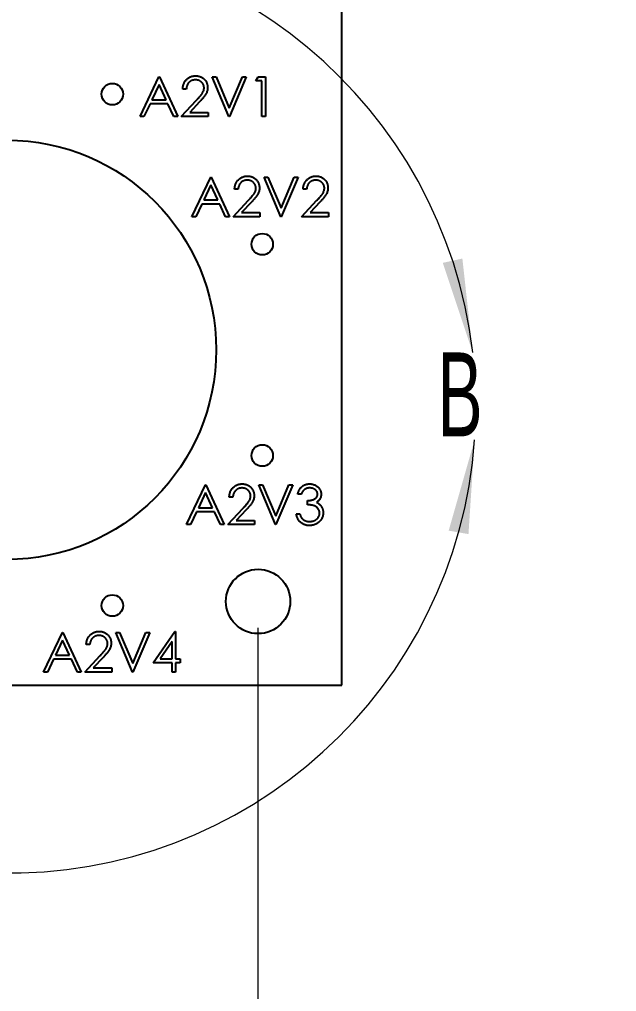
# Model space of a CAD drawing. Header units: millimetres. Extents: x 11 to 423, y -53 to 270.
# Drawn here: x 220.05 to 242.67, y 100.76 to 137.57 of the extents above; entities that cross this region are included whole.
import ezdxf

# ---------------------------------------------------------------- set-up
doc = ezdxf.new("R2010")
doc.units = ezdxf.units.MM
doc.styles.add('SLDTEXTSTYLE0', font='TXT', dxfattribs={"width": 0.605})
doc.dimstyles.new('SLDDIMSTYLE1', dxfattribs={"dimtxt": 3.175, "dimasz": 3.556, "dimexe": 0, "dimexo": 0.0625, "dimgap": 0.79375, "dimtad": 0, "dimtih": 1, "dimtoh": 1, "dimrnd": 1e-09, "dimzin": 12, "dimdsep": 46, "dimtxsty": 'SLDTEXTSTYLE0', "dimblk1": 'NONE', "dimblk2": 'NONE', "dimsah": 1, "dimcen": 0.09, "dimadec": 0, "dimazin": 3, "dimtfac": 1, "dimtofl": 0, "dimtmove": 0, "dimatfit": 3, "dimldrblk": 'NONE', "dimfxl": 1, "dimfrac": 2, "dimtolj": 1, "dimtzin": 12, "dimarcsym": 0})
doc.dimstyles.new('SLDDIMSTYLE2', dxfattribs={"dimtxt": 3.175, "dimasz": 3.556, "dimexe": 0, "dimexo": 0.0625, "dimgap": 0.79375, "dimtad": 0, "dimtih": 1, "dimtoh": 1, "dimrnd": 1e-09, "dimzin": 4, "dimdsep": 46, "dimtxsty": 'SLDTEXTSTYLE0', "dimblk1": 'NONE', "dimblk2": 'NONE', "dimsah": 1, "dimcen": 0.09, "dimadec": 0, "dimazin": 1, "dimtfac": 1, "dimtofl": 0, "dimtmove": 0, "dimatfit": 3, "dimldrblk": 'NONE', "dimfxl": 1, "dimfrac": 2, "dimtolj": 1, "dimtzin": 12, "dimarcsym": 0})

# ---------------------------------------------------------------- blocks, each defined once
blk = doc.blocks.new('_D_2')
at = {"color": 7, "linetype": 'Continuous', "lineweight": 18}
for p, q in [((219.57, 100.358), (219.57, 124.058)), ((225.923, 95.358), (219.57, 100.358)), ((225.923, 95.358), (225.923, 90.358)), ((225.928, 87.209), (225.928, 88.301)), ((225.928, 88.301), (230.8, 88.301)), ((230.8, 88.301), (230.8, 87.209)), ((225.928, 75.325), (225.928, 74.234)), ((230.8, 74.234), (230.8, 75.325)), ((225.928, 74.234), (230.8, 74.234))]:
    blk.add_line(p, q, dxfattribs=at)
at = {"color": 7, "linetype": 'Continuous', "lineweight": 18, "char_height": 3.175, "attachment_point": 1, "rotation": 90, "style": 'SLDTEXTSTYLE0'}
for s, insert in [('12.70mm', (221.107, 72.176)), ('.500in', (226.708, 75.325)), ('2X', (221.098, 65.628))]:
    blk.add_mtext(s, dxfattribs=dict(at, insert=insert))
blk = doc.blocks.new('_NONE')
blk = doc.blocks.new('_D_3')
at = {"color": 7, "linetype": 'Continuous', "lineweight": 18}
for p, q in [((229.095, 100.358), (229.095, 114.533)), ((237.723, 95.358), (229.095, 100.358)), ((237.723, 95.358), (237.723, 90.358)), ((237.728, 87.209), (237.728, 88.301)), ((237.728, 88.301), (242.601, 88.301)), ((242.601, 88.301), (242.601, 87.209)), ((237.728, 75.325), (237.728, 74.234)), ((242.601, 74.234), (242.601, 75.325)), ((237.728, 74.234), (242.601, 74.234))]:
    blk.add_line(p, q, dxfattribs=at)
at = {"color": 7, "linetype": 'Continuous', "lineweight": 18, "char_height": 3.175, "attachment_point": 1, "rotation": 90, "style": 'SLDTEXTSTYLE0'}
for s, insert in [('22.23mm', (232.907, 72.176)), ('.875in', (238.508, 75.325)), ('2X', (232.899, 65.628))]:
    blk.add_mtext(s, dxfattribs=dict(at, insert=insert))

msp = doc.modelspace()

# ---------------------------------------------------------------- linework, layer by layer
at = {"color": 7, "linetype": 'Continuous', "lineweight": 25}
for p, q in [((232.26976, 112.35769), (232.26976, 167.35769)), ((224.62387, 133.89431), (225.33541, 135.39431)), ((225.34352, 135.10194), (225.07189, 134.52893)), ((225.33541, 135.39431), (225.35464, 135.39431)), ((225.60795, 134.52893), (225.34352, 135.10194)), ((225.35464, 135.39431), (226.04695, 133.89431)), ((227.35464, 135.39431), (227.49887, 135.39431)), ((227.98926, 133.89431), (227.35464, 135.39431)), ((227.49887, 135.39431), (227.99887, 134.21222)), ((227.99887, 134.21222), (228.49887, 135.39431)), ((228.6431, 135.39431), (228.00849, 133.89431)), ((228.49887, 135.39431), (228.6431, 135.39431)), ((229.00849, 135.24046), (229.09653, 135.39431)), ((229.23926, 135.24046), (229.00849, 135.24046)), ((229.09653, 135.39431), (229.37387, 135.39431)), ((229.23926, 133.89431), (229.23926, 135.24046)), ((229.37387, 135.39431), (229.37387, 133.89431)), ((226.37387, 134.93277), (226.23926, 134.93277)), ((224.99887, 134.37508), (224.77081, 133.89431)), ((225.67886, 134.37508), (224.99887, 134.37508)), ((225.07189, 134.52893), (225.60795, 134.52893)), ((225.90061, 133.89431), (225.67886, 134.37508)), ((226.18156, 133.89431), (226.76329, 134.5151)), ((226.87808, 134.4487), (226.50278, 134.04816)), ((226.50278, 134.04816), (227.20079, 134.04816)), ((227.20079, 134.04816), (227.20079, 133.89431)), ((224.77081, 133.89431), (224.62387, 133.89431)), ((226.04695, 133.89431), (225.90061, 133.89431)), ((227.20079, 133.89431), (226.18156, 133.89431)), ((228.00849, 133.89431), (227.98926, 133.89431)), ((229.37387, 133.89431), (229.23926, 133.89431)), ((226.58693, 130.09811), (227.29847, 131.59811)), ((227.29847, 131.59811), (227.3177, 131.59811)), ((227.3177, 131.59811), (228.01001, 130.09811)), ((229.3177, 131.59811), (229.46193, 131.59811)), ((229.95231, 130.09811), (229.3177, 131.59811)), ((229.46193, 131.59811), (229.96193, 130.41602)), ((229.96193, 130.41602), (230.46193, 131.59811)), ((230.60616, 131.59811), (229.97155, 130.09811)), ((230.46193, 131.59811), (230.60616, 131.59811)), ((227.30658, 131.30574), (227.03495, 130.73272)), ((227.571, 130.73272), (227.30658, 131.30574)), ((228.33693, 131.13657), (228.20231, 131.13657)), ((230.93308, 131.13657), (230.79847, 131.13657)), ((227.03495, 130.73272), (227.571, 130.73272)), ((228.14462, 130.09811), (228.72635, 130.7189)), ((228.84114, 130.6525), (228.46584, 130.25196)), ((230.74078, 130.09811), (231.32251, 130.7189)), ((231.43729, 130.6525), (231.06199, 130.25196)), ((226.96193, 130.57888), (226.73387, 130.09811)), ((227.64192, 130.57888), (226.96193, 130.57888)), ((227.86367, 130.09811), (227.64192, 130.57888)), ((226.73387, 130.09811), (226.58693, 130.09811)), ((228.01001, 130.09811), (227.86367, 130.09811)), ((229.16385, 130.09811), (228.14462, 130.09811)), ((228.46584, 130.25196), (229.16385, 130.25196)), ((229.16385, 130.25196), (229.16385, 130.09811)), ((229.97155, 130.09811), (229.95231, 130.09811)), ((231.76001, 130.09811), (230.74078, 130.09811)), ((231.06199, 130.25196), (231.76001, 130.25196)), ((231.76001, 130.25196), (231.76001, 130.09811)), ((226.38651, 118.44467), (227.09805, 119.94467)), ((227.10616, 119.6523), (226.83452, 119.07929)), ((227.09805, 119.94467), (227.11728, 119.94467)), ((227.37058, 119.07929), (227.10616, 119.6523)), ((227.11728, 119.94467), (227.80958, 118.44467)), ((229.11728, 119.94467), (229.26151, 119.94467)), ((229.75189, 118.44467), (229.11728, 119.94467)), ((229.26151, 119.94467), (229.76151, 118.76258)), ((229.76151, 118.76258), (230.26151, 119.94467)), ((230.40574, 119.94467), (229.77112, 118.44467)), ((230.26151, 119.94467), (230.40574, 119.94467)), ((228.13651, 119.48313), (228.00189, 119.48313)), ((230.73266, 119.59852), (230.59805, 119.59852)), ((230.96343, 119.19467), (230.96343, 119.34852)), ((226.76151, 118.92544), (226.53344, 118.44467)), ((227.4415, 118.92544), (226.76151, 118.92544)), ((226.83452, 119.07929), (227.37058, 119.07929)), ((227.66325, 118.44467), (227.4415, 118.92544)), ((227.9442, 118.44467), (228.52593, 119.06546)), ((228.64071, 118.99906), (228.26541, 118.59852)), ((228.26541, 118.59852), (228.96343, 118.59852)), ((228.96343, 118.59852), (228.96343, 118.44467)), ((230.54035, 118.84852), (230.67497, 118.84852)), ((226.53344, 118.44467), (226.38651, 118.44467)), ((227.80958, 118.44467), (227.66325, 118.44467)), ((228.96343, 118.44467), (227.9442, 118.44467)), ((229.77112, 118.44467), (229.75189, 118.44467)), ((220.96932, 112.86181), (221.68086, 114.36181)), ((221.68086, 114.36181), (221.70009, 114.36181)), ((221.70009, 114.36181), (222.3924, 112.86181)), ((223.70009, 114.36181), (223.84432, 114.36181)), ((224.33471, 112.86181), (223.70009, 114.36181)), ((223.84432, 114.36181), (224.34432, 113.17972)), ((224.34432, 113.17972), (224.84432, 114.36181)), ((224.98855, 114.36181), (224.35394, 112.86181)), ((224.84432, 114.36181), (224.98855, 114.36181)), ((225.12317, 113.20797), (225.94198, 114.40028)), ((225.94198, 114.40028), (225.96932, 114.40028)), ((225.96932, 114.40028), (225.96932, 113.36181)), ((221.68897, 114.06945), (221.41734, 113.49643)), ((221.9534, 113.49643), (221.68897, 114.06945)), ((222.71932, 113.90028), (222.58471, 113.90028)), ((225.83471, 114.01326), (225.38759, 113.36181)), ((225.83471, 113.36181), (225.83471, 114.01326)), ((221.41734, 113.49643), (221.9534, 113.49643)), ((222.52701, 112.86181), (223.10875, 113.48261)), ((223.22353, 113.4162), (222.84823, 113.01566)), ((225.38759, 113.36181), (225.83471, 113.36181)), ((225.96932, 113.36181), (226.1424, 113.36181)), ((226.1424, 113.36181), (226.1424, 113.20797)), ((221.34432, 113.34258), (221.11626, 112.86181)), ((222.02431, 113.34258), (221.34432, 113.34258)), ((222.24607, 112.86181), (222.02431, 113.34258)), ((222.84823, 113.01566), (223.54625, 113.01566)), ((223.54625, 113.01566), (223.54625, 112.86181)), ((225.83471, 113.20797), (225.12317, 113.20797)), ((225.83471, 112.86181), (225.83471, 113.20797)), ((225.96932, 113.20797), (225.96932, 112.86181)), ((226.1424, 113.20797), (225.96932, 113.20797)), ((221.11626, 112.86181), (220.96932, 112.86181)), ((222.3924, 112.86181), (222.24607, 112.86181)), ((223.54625, 112.86181), (222.52701, 112.86181)), ((224.35394, 112.86181), (224.33471, 112.86181)), ((225.96932, 112.86181), (225.83471, 112.86181)), ((206.86976, 112.35769), (232.26976, 112.35769))]:
    msp.add_line(p, q, dxfattribs=at)
for centre, radius in [((223.56976, 134.73769), 0.4064), ((219.56976, 125.05769), 7.9375), ((229.24976, 129.05769), 0.4064), ((229.24976, 121.05769), 0.4064), ((229.09476, 115.53269), 1.2192), ((223.56976, 115.37769), 0.4064)]:
    msp.add_circle(centre, radius, dxfattribs=at)
at = {"color": 7, "linetype": 'Continuous', "lineweight": 18}
msp.add_arc((219.67535, 122.91723), 17.66718, 6.63761, 355.891821, dxfattribs=at)
at = {"color": 7, "linetype": 'Continuous', "lineweight": 25}
for points, knots in [([(226.23926, 134.93277), (226.24013, 134.95063), (226.24186, 134.98571), (226.24993, 135.03684), (226.26147, 135.08572), (226.2778, 135.13195), (226.29807, 135.17594), (226.32238, 135.21751), (226.35118, 135.25651), (226.38384, 135.29257), (226.41931, 135.32565), (226.45759, 135.35422), (226.49781, 135.37835), (226.53985, 135.39853), (226.58419, 135.41368), (226.63043, 135.42491), (226.67876, 135.43168), (226.71169, 135.4324), (226.72844, 135.43277)], [0, 0, 0, 0, 0.06879079, 0.13510329, 0.19897867, 0.2619043, 0.32349497, 0.38519538, 0.44696924, 0.50976478, 0.57225057, 0.63340518, 0.69325116, 0.75258316, 0.81257927, 0.87327508, 0.93554994, 1, 1, 1, 1]), ([(226.72844, 135.43277), (226.74489, 135.43239), (226.77721, 135.43163), (226.82438, 135.42513), (226.86928, 135.41496), (226.91183, 135.40068), (226.95169, 135.38148), (226.98916, 135.35843), (227.02468, 135.33176), (227.05665, 135.30037), (227.08601, 135.26685), (227.11134, 135.23107), (227.13304, 135.19412), (227.15112, 135.15571), (227.16443, 135.11547), (227.17453, 135.07401), (227.18024, 135.03089), (227.18112, 135.0017), (227.18156, 134.98686)], [0, 0, 0, 0, 0.06947546, 0.136516798, 0.200788824, 0.263829673, 0.325735023, 0.387290692, 0.449509219, 0.51296782, 0.576275215, 0.6375801, 0.697902606, 0.757172088, 0.816598528, 0.876653171, 0.937289642, 1, 1, 1, 1]), ([(226.72153, 135.27893), (226.7098, 135.27862), (226.68676, 135.27802), (226.65294, 135.27381), (226.62067, 135.26655), (226.58988, 135.25661), (226.56052, 135.24399), (226.53272, 135.22826), (226.50655, 135.2095), (226.48196, 135.18822), (226.4593, 135.16454), (226.4394, 135.13813), (226.42201, 135.10949), (226.40683, 135.07869), (226.39451, 135.04546), (226.38509, 135.0099), (226.37764, 134.97218), (226.37515, 134.94612), (226.37387, 134.93277)], [0, 0, 0, 0, 0.06443867, 0.12654691, 0.18688715, 0.24587754, 0.30404088, 0.36219122, 0.42097593, 0.48066028, 0.54060027, 0.6006891, 0.66193579, 0.72444251, 0.78903839, 0.85631376, 0.92635203, 1, 1, 1, 1]), ([(227.04695, 134.97484), (227.04668, 134.98507), (227.04614, 135.00525), (227.0414, 135.03482), (227.03424, 135.06335), (227.02398, 135.09092), (227.01043, 135.11725), (226.99394, 135.14238), (226.97492, 135.16668), (226.95291, 135.18946), (226.92873, 135.21032), (226.90319, 135.2288), (226.87617, 135.24425), (226.84778, 135.25691), (226.81811, 135.26684), (226.78709, 135.27372), (226.7548, 135.27804), (226.73276, 135.27863), (226.72153, 135.27893)], [0, 0, 0, 0, 0.0619654, 0.12212191, 0.1809885, 0.23993322, 0.29990583, 0.35998885, 0.42177574, 0.48657583, 0.5515348, 0.61501754, 0.67725862, 0.73972996, 0.8030501, 0.86649513, 0.93197347, 1, 1, 1, 1]), ([(226.7633, 134.5151), (226.77746, 134.52989), (226.80466, 134.55829), (226.84314, 134.59975), (226.8777, 134.63821), (226.90857, 134.67361), (226.93507, 134.70645), (226.95858, 134.73568), (226.97743, 134.76257), (226.99787, 134.79374), (227.01768, 134.83181), (227.0347, 134.87832), (227.04508, 134.9262), (227.04632, 134.95856), (227.04695, 134.97484)], [0, 0, 0, 0, 0.11080264, 0.2128292, 0.30610131, 0.39064732, 0.46692447, 0.53448104, 0.59358694, 0.644557, 0.73620045, 0.82502403, 0.91198558, 1, 1, 1, 1]), ([(227.18156, 134.98686), (227.18084, 134.96597), (227.1794, 134.92455), (227.16709, 134.86369), (227.14787, 134.80472), (227.12473, 134.75726), (227.10139, 134.71902), (227.08035, 134.68753), (227.05572, 134.65363), (227.02715, 134.61742), (226.99521, 134.57863), (226.95963, 134.53728), (226.92015, 134.49379), (226.89244, 134.46409), (226.87808, 134.4487)], [0, 0, 0, 0, 0.0987022, 0.19567231, 0.29242243, 0.39134254, 0.44446244, 0.50422878, 0.57035234, 0.64254575, 0.72228751, 0.80792112, 0.90046954, 1, 1, 1, 1]), ([(228.20232, 131.13657), (228.20319, 131.15443), (228.20492, 131.1895), (228.21299, 131.24064), (228.22453, 131.28952), (228.24086, 131.33575), (228.26113, 131.37974), (228.28544, 131.42131), (228.31424, 131.46031), (228.3469, 131.49637), (228.38237, 131.52945), (228.42065, 131.55802), (228.46087, 131.58215), (228.50291, 131.60233), (228.54725, 131.61748), (228.59348, 131.62871), (228.64182, 131.63547), (228.67475, 131.6362), (228.6915, 131.63657)], [0, 0, 0, 0, 0.06879079, 0.13510329, 0.19897867, 0.2619043, 0.32349497, 0.38519538, 0.44696924, 0.50976478, 0.57225057, 0.63340518, 0.69325116, 0.75258316, 0.81257927, 0.87327508, 0.93554994, 1, 1, 1, 1]), ([(228.68459, 131.48272), (228.67286, 131.48242), (228.64982, 131.48182), (228.616, 131.47761), (228.58373, 131.47034), (228.55294, 131.46041), (228.52358, 131.44779), (228.49578, 131.43206), (228.46961, 131.4133), (228.44502, 131.39202), (228.42236, 131.36834), (228.40246, 131.34193), (228.38506, 131.31329), (228.36989, 131.28249), (228.35756, 131.24926), (228.34815, 131.2137), (228.3407, 131.17597), (228.33821, 131.14992), (228.33693, 131.13657)], [0, 0, 0, 0, 0.06443867, 0.12654691, 0.18688715, 0.24587754, 0.30404088, 0.36219122, 0.42097593, 0.48066028, 0.54060027, 0.6006891, 0.66193579, 0.72444251, 0.78903839, 0.85631376, 0.92635203, 1, 1, 1, 1]), ([(229.01001, 131.17864), (229.00974, 131.18887), (229.0092, 131.20904), (229.00446, 131.23862), (228.9973, 131.26715), (228.98704, 131.29472), (228.97349, 131.32105), (228.957, 131.34618), (228.93798, 131.37047), (228.91597, 131.39325), (228.89179, 131.41412), (228.86625, 131.4326), (228.83923, 131.44805), (228.81084, 131.46071), (228.78117, 131.47064), (228.75014, 131.47752), (228.71786, 131.48184), (228.69582, 131.48243), (228.68459, 131.48272)], [0, 0, 0, 0, 0.0619654, 0.12212191, 0.1809885, 0.23993322, 0.29990583, 0.35998885, 0.42177574, 0.48657583, 0.5515348, 0.61501754, 0.67725862, 0.73972996, 0.8030501, 0.86649513, 0.93197347, 1, 1, 1, 1]), ([(228.6915, 131.63657), (228.70795, 131.63619), (228.74027, 131.63543), (228.78743, 131.62893), (228.83234, 131.61876), (228.87489, 131.60448), (228.91475, 131.58528), (228.95222, 131.56223), (228.98774, 131.53556), (229.01971, 131.50417), (229.04907, 131.47065), (229.0744, 131.43487), (229.09609, 131.39792), (229.11417, 131.3595), (229.12748, 131.31927), (229.13759, 131.27781), (229.1433, 131.23469), (229.14418, 131.2055), (229.14462, 131.19066)], [0, 0, 0, 0, 0.06947546, 0.1365168, 0.20078882, 0.26382967, 0.32573502, 0.38729069, 0.44950922, 0.51296782, 0.57627522, 0.6375801, 0.69790261, 0.75717209, 0.81659853, 0.87665317, 0.93728964, 1, 1, 1, 1]), ([(230.79847, 131.13657), (230.79935, 131.15443), (230.80107, 131.1895), (230.80914, 131.24064), (230.82069, 131.28952), (230.83701, 131.33575), (230.85728, 131.37974), (230.8816, 131.42131), (230.91039, 131.46031), (230.94305, 131.49637), (230.97853, 131.52945), (231.0168, 131.55802), (231.05702, 131.58215), (231.09906, 131.60233), (231.1434, 131.61748), (231.18964, 131.62871), (231.23797, 131.63547), (231.2709, 131.6362), (231.28765, 131.63657)], [0, 0, 0, 0, 0.06879079, 0.13510329, 0.19897867, 0.2619043, 0.32349497, 0.38519538, 0.44696924, 0.50976478, 0.57225057, 0.63340518, 0.69325116, 0.75258316, 0.81257927, 0.87327508, 0.93554994, 1, 1, 1, 1]), ([(231.28074, 131.48272), (231.26901, 131.48242), (231.24597, 131.48182), (231.21215, 131.47761), (231.17989, 131.47034), (231.1491, 131.46041), (231.11973, 131.44779), (231.09193, 131.43206), (231.06576, 131.4133), (231.04117, 131.39202), (231.01852, 131.36834), (230.99861, 131.34193), (230.98122, 131.31329), (230.96604, 131.28249), (230.95372, 131.24926), (230.9443, 131.2137), (230.93685, 131.17597), (230.93436, 131.14992), (230.93308, 131.13657)], [0, 0, 0, 0, 0.06443867, 0.12654691, 0.18688715, 0.24587754, 0.30404088, 0.36219122, 0.42097593, 0.48066028, 0.54060027, 0.6006891, 0.66193579, 0.72444251, 0.78903839, 0.85631376, 0.92635203, 1, 1, 1, 1]), ([(231.60616, 131.17864), (231.60589, 131.18887), (231.60535, 131.20904), (231.60061, 131.23862), (231.59345, 131.26715), (231.58319, 131.29472), (231.56964, 131.32105), (231.55315, 131.34618), (231.53413, 131.37047), (231.51212, 131.39325), (231.48795, 131.41412), (231.46241, 131.4326), (231.43538, 131.44805), (231.407, 131.46071), (231.37732, 131.47064), (231.3463, 131.47752), (231.31402, 131.48184), (231.29197, 131.48243), (231.28074, 131.48272)], [0, 0, 0, 0, 0.0619654, 0.12212191, 0.1809885, 0.23993322, 0.29990583, 0.35998885, 0.42177574, 0.48657583, 0.5515348, 0.61501754, 0.67725862, 0.73972996, 0.8030501, 0.86649513, 0.93197347, 1, 1, 1, 1]), ([(231.28765, 131.63657), (231.3041, 131.63619), (231.33642, 131.63543), (231.38359, 131.62893), (231.42849, 131.61876), (231.47104, 131.60448), (231.5109, 131.58528), (231.54837, 131.56223), (231.58389, 131.53556), (231.61587, 131.50417), (231.64523, 131.47065), (231.67056, 131.43487), (231.69225, 131.39792), (231.71033, 131.3595), (231.72364, 131.31927), (231.73374, 131.27781), (231.73945, 131.23469), (231.74033, 131.2055), (231.74078, 131.19066)], [0, 0, 0, 0, 0.06947546, 0.1365168, 0.20078882, 0.26382967, 0.32573502, 0.38729069, 0.44950922, 0.51296782, 0.57627522, 0.6375801, 0.69790261, 0.75717209, 0.81659853, 0.87665317, 0.93728964, 1, 1, 1, 1]), ([(228.72635, 130.7189), (228.74052, 130.73369), (228.76772, 130.76209), (228.8062, 130.80355), (228.84076, 130.84201), (228.87162, 130.87741), (228.89812, 130.91025), (228.92164, 130.93947), (228.94048, 130.96637), (228.96093, 130.99754), (228.98074, 131.03561), (228.99776, 131.08212), (229.00814, 131.13), (229.00938, 131.16236), (229.01001, 131.17864)], [0, 0, 0, 0, 0.11080264, 0.2128292, 0.30610131, 0.39064732, 0.46692447, 0.53448104, 0.59358694, 0.644557, 0.73620045, 0.82502403, 0.91198558, 1, 1, 1, 1]), ([(229.14462, 131.19066), (229.1439, 131.16977), (229.14246, 131.12835), (229.13015, 131.06748), (229.11093, 131.00852), (229.08779, 130.96106), (229.06445, 130.92281), (229.04341, 130.89133), (229.01878, 130.85743), (228.9902, 130.82122), (228.95827, 130.78243), (228.92269, 130.74108), (228.88321, 130.69759), (228.8555, 130.66789), (228.84114, 130.6525)], [0, 0, 0, 0, 0.0987022, 0.19567231, 0.29242243, 0.39134254, 0.44446244, 0.50422878, 0.57035234, 0.64254575, 0.72228751, 0.80792112, 0.90046954, 1, 1, 1, 1]), ([(231.32251, 130.7189), (231.33667, 130.73369), (231.36388, 130.76209), (231.40235, 130.80355), (231.43691, 130.84201), (231.46778, 130.87741), (231.49428, 130.91025), (231.5178, 130.93947), (231.53664, 130.96637), (231.55709, 130.99754), (231.57689, 131.03561), (231.59391, 131.08212), (231.60429, 131.13), (231.60554, 131.16236), (231.60616, 131.17864)], [0, 0, 0, 0, 0.11080264, 0.2128292, 0.30610131, 0.39064732, 0.46692447, 0.53448104, 0.59358694, 0.644557, 0.73620045, 0.82502403, 0.91198558, 1, 1, 1, 1]), ([(231.74078, 131.19066), (231.74005, 131.16977), (231.73861, 131.12835), (231.72631, 131.06748), (231.70709, 131.00852), (231.68394, 130.96106), (231.6606, 130.92281), (231.63956, 130.89133), (231.61493, 130.85743), (231.58636, 130.82122), (231.55442, 130.78243), (231.51884, 130.74108), (231.47936, 130.69759), (231.45165, 130.66789), (231.43729, 130.6525)], [0, 0, 0, 0, 0.0987022, 0.19567231, 0.29242243, 0.39134254, 0.44446244, 0.50422878, 0.57035234, 0.64254575, 0.72228751, 0.80792112, 0.90046954, 1, 1, 1, 1]), ([(228.00189, 119.48313), (228.00277, 119.50099), (228.00449, 119.53607), (228.01256, 119.58721), (228.02411, 119.63609), (228.04043, 119.68232), (228.06071, 119.7263), (228.08502, 119.76788), (228.11382, 119.80687), (228.14648, 119.84293), (228.18195, 119.87601), (228.22022, 119.90458), (228.26044, 119.92871), (228.30249, 119.94889), (228.34683, 119.96404), (228.39306, 119.97528), (228.44139, 119.98204), (228.47433, 119.98276), (228.49107, 119.98313)], [0, 0, 0, 0, 0.06879079, 0.13510329, 0.19897867, 0.2619043, 0.32349497, 0.38519538, 0.44696924, 0.50976478, 0.57225057, 0.63340518, 0.69325116, 0.75258316, 0.81257927, 0.87327508, 0.93554994, 1, 1, 1, 1]), ([(228.49107, 119.98313), (228.50752, 119.98275), (228.53984, 119.98199), (228.58701, 119.97549), (228.63192, 119.96532), (228.67447, 119.95104), (228.71433, 119.93185), (228.75179, 119.90879), (228.78731, 119.88212), (228.81929, 119.85073), (228.84865, 119.81721), (228.87398, 119.78143), (228.89567, 119.74448), (228.91375, 119.70607), (228.92706, 119.66584), (228.93717, 119.62437), (228.94288, 119.58125), (228.94375, 119.55206), (228.9442, 119.53722)], [0, 0, 0, 0, 0.06947546, 0.136516798, 0.200788824, 0.263829673, 0.325735023, 0.387290692, 0.449509219, 0.51296782, 0.576275215, 0.6375801, 0.697902606, 0.757172088, 0.816598528, 0.876653171, 0.937289642, 1, 1, 1, 1]), ([(230.59805, 119.59852), (230.60169, 119.61362), (230.60882, 119.64314), (230.62369, 119.68531), (230.63989, 119.72522), (230.65934, 119.76212), (230.68056, 119.79675), (230.70487, 119.82832), (230.73115, 119.85764), (230.76022, 119.88366), (230.7907, 119.90722), (230.82303, 119.92731), (230.85656, 119.94459), (230.89151, 119.95883), (230.92799, 119.96955), (230.96568, 119.97734), (231.00466, 119.98239), (231.03112, 119.98288), (231.04456, 119.98313)], [0, 0, 0, 0, 0.07262535, 0.14197661, 0.20898493, 0.27395687, 0.33688935, 0.39874495, 0.46011589, 0.52082492, 0.58099446, 0.64015193, 0.69862245, 0.75727108, 0.81642669, 0.87625405, 0.93716529, 1, 1, 1, 1]), ([(231.04456, 119.98313), (231.06414, 119.98254), (231.10287, 119.98137), (231.15977, 119.9707), (231.21464, 119.9538), (231.26687, 119.93045), (231.3154, 119.90166), (231.35857, 119.86739), (231.39581, 119.8283), (231.42705, 119.78513), (231.45151, 119.73899), (231.46954, 119.69151), (231.48053, 119.64279), (231.48195, 119.60989), (231.48266, 119.59341)], [0, 0, 0, 0, 0.09025425, 0.17853979, 0.26609303, 0.35463098, 0.44188615, 0.52574692, 0.60811363, 0.69019727, 0.77082148, 0.84832618, 0.92401174, 1, 1, 1, 1]), ([(228.48416, 119.82929), (228.47243, 119.82898), (228.4494, 119.82838), (228.41557, 119.82417), (228.38331, 119.81691), (228.35252, 119.80697), (228.32315, 119.79435), (228.29536, 119.77862), (228.26919, 119.75986), (228.2446, 119.73858), (228.22194, 119.7149), (228.20203, 119.68849), (228.18464, 119.65985), (228.16947, 119.62905), (228.15714, 119.59582), (228.14772, 119.56026), (228.14027, 119.52254), (228.13778, 119.49649), (228.13651, 119.48313)], [0, 0, 0, 0, 0.06443867, 0.12654691, 0.18688715, 0.24587754, 0.30404088, 0.36219122, 0.42097593, 0.48066028, 0.54060027, 0.6006891, 0.66193579, 0.72444251, 0.78903839, 0.85631376, 0.92635203, 1, 1, 1, 1]), ([(228.80958, 119.5252), (228.80931, 119.53544), (228.80877, 119.55561), (228.80404, 119.58518), (228.79687, 119.61371), (228.78661, 119.64128), (228.77307, 119.66761), (228.75658, 119.69274), (228.73755, 119.71704), (228.71555, 119.73982), (228.69137, 119.76068), (228.66583, 119.77916), (228.63881, 119.79461), (228.61042, 119.80727), (228.58074, 119.8172), (228.54972, 119.82408), (228.51744, 119.8284), (228.4954, 119.82899), (228.48416, 119.82929)], [0, 0, 0, 0, 0.0619654, 0.12212191, 0.1809885, 0.23993322, 0.29990583, 0.35998885, 0.42177574, 0.48657583, 0.5515348, 0.61501754, 0.67725862, 0.73972996, 0.8030501, 0.86649513, 0.93197347, 1, 1, 1, 1]), ([(231.04636, 119.82929), (231.02928, 119.82869), (230.99592, 119.82753), (230.94783, 119.81732), (230.90312, 119.80105), (230.86895, 119.78162), (230.84371, 119.76244), (230.82568, 119.74569), (230.80797, 119.72708), (230.79175, 119.70545), (230.77535, 119.68228), (230.76042, 119.65639), (230.74591, 119.62844), (230.73716, 119.60869), (230.73266, 119.59852)], [0, 0, 0, 0, 0.12271194, 0.23968496, 0.35181586, 0.46376613, 0.52081779, 0.57944829, 0.64060415, 0.70529751, 0.77363388, 0.84466938, 0.92005651, 1, 1, 1, 1]), ([(231.34805, 119.59401), (231.34787, 119.60184), (231.34751, 119.61743), (231.34306, 119.6402), (231.33636, 119.66227), (231.32716, 119.68355), (231.31484, 119.70389), (231.30009, 119.72347), (231.28253, 119.74218), (231.26241, 119.75961), (231.24081, 119.77623), (231.21713, 119.79033), (231.19209, 119.8024), (231.16567, 119.81234), (231.13777, 119.81983), (231.10853, 119.8252), (231.07789, 119.82856), (231.05699, 119.82904), (231.04636, 119.82929)], [0, 0, 0, 0, 0.05527455, 0.10996609, 0.16324744, 0.21807619, 0.27330087, 0.3309093, 0.39099452, 0.45417595, 0.51886154, 0.58331053, 0.64851668, 0.71503089, 0.78250207, 0.85232269, 0.92492849, 1, 1, 1, 1]), ([(228.52593, 119.06546), (228.54009, 119.08025), (228.5673, 119.10865), (228.60578, 119.15011), (228.64034, 119.18857), (228.6712, 119.22397), (228.6977, 119.25681), (228.72122, 119.28604), (228.74006, 119.31293), (228.76051, 119.34411), (228.78032, 119.38217), (228.79734, 119.42868), (228.80771, 119.47657), (228.80896, 119.50892), (228.80958, 119.5252)], [0, 0, 0, 0, 0.110802644, 0.212829202, 0.30610131, 0.390647321, 0.466924469, 0.534481039, 0.593586941, 0.644557005, 0.736200453, 0.825024026, 0.911985585, 1, 1, 1, 1]), ([(228.9442, 119.53722), (228.94347, 119.51633), (228.94204, 119.47491), (228.92973, 119.41405), (228.91051, 119.35508), (228.88737, 119.30762), (228.86402, 119.26938), (228.84298, 119.23789), (228.81836, 119.20399), (228.78978, 119.16778), (228.75785, 119.12899), (228.72227, 119.08764), (228.68278, 119.04415), (228.65507, 119.01445), (228.64071, 118.99906)], [0, 0, 0, 0, 0.0987022, 0.19567231, 0.29242243, 0.39134254, 0.44446244, 0.50422878, 0.57035234, 0.64254575, 0.72228751, 0.80792112, 0.90046954, 1, 1, 1, 1]), ([(230.96343, 119.34852), (230.98199, 119.34883), (231.01834, 119.34945), (231.07144, 119.35691), (231.12221, 119.36723), (231.16954, 119.38304), (231.21267, 119.4014), (231.25009, 119.42276), (231.28128, 119.44651), (231.30608, 119.47301), (231.32473, 119.50143), (231.33837, 119.53105), (231.34643, 119.56214), (231.34751, 119.58335), (231.34805, 119.59401)], [0, 0, 0, 0, 0.11016555, 0.21578726, 0.31802743, 0.41757395, 0.51165049, 0.5961621, 0.67293453, 0.74366956, 0.810677, 0.87405896, 0.9366963, 1, 1, 1, 1]), ([(231.48266, 119.59341), (231.48216, 119.57755), (231.48119, 119.54651), (231.4729, 119.5012), (231.45896, 119.4585), (231.43964, 119.41822), (231.41464, 119.38063), (231.38435, 119.34563), (231.34856, 119.31307), (231.32144, 119.29442), (231.30748, 119.28482)], [0, 0, 0, 0, 0.12806755, 0.25060832, 0.37063017, 0.49007225, 0.61037476, 0.73431307, 0.8632165, 1, 1, 1, 1]), ([(231.30748, 119.28482), (231.32344, 119.27711), (231.35505, 119.26185), (231.39814, 119.23191), (231.43726, 119.19734), (231.45908, 119.17036), (231.47004, 119.15681)], [0, 0, 0, 0, 0.2538796, 0.50300892, 0.75029108, 1, 1, 1, 1]), ([(231.42497, 118.87736), (231.42431, 118.89134), (231.423, 118.91922), (231.41302, 118.96025), (231.39658, 118.99977), (231.37358, 119.03712), (231.34558, 119.07174), (231.31285, 119.10263), (231.27513, 119.12812), (231.2404, 119.14572), (231.20965, 119.15774), (231.18333, 119.16574), (231.15386, 119.17252), (231.1216, 119.17883), (231.08631, 119.18419), (231.04803, 119.18867), (231.00674, 119.19225), (230.97816, 119.19385), (230.96343, 119.19467)], [0, 0, 0, 0, 0.06690919, 0.13348544, 0.20103512, 0.27123434, 0.34287998, 0.41383613, 0.48597662, 0.56022956, 0.59988418, 0.64405484, 0.69189193, 0.74468752, 0.80149178, 0.8628577, 0.92932838, 1, 1, 1, 1]), ([(231.55958, 118.89028), (231.55882, 118.86928), (231.55728, 118.82737), (231.54356, 118.76545), (231.5223, 118.70493), (231.49211, 118.64704), (231.45531, 118.59288), (231.41152, 118.54441), (231.36126, 118.50276), (231.3052, 118.46795), (231.24446, 118.44013), (231.1795, 118.42082), (231.11125, 118.40824), (231.06445, 118.4069), (231.04065, 118.40621)], [0, 0, 0, 0, 0.07964825, 0.15892168, 0.23961949, 0.32260943, 0.40603464, 0.4876021, 0.56968463, 0.65303615, 0.73743572, 0.82247782, 0.90974766, 1, 1, 1, 1]), ([(231.04306, 118.56006), (231.0571, 118.56032), (231.08454, 118.56084), (231.1246, 118.56558), (231.1627, 118.5725), (231.19843, 118.58317), (231.23226, 118.59636), (231.26371, 118.61293), (231.29319, 118.63236), (231.32033, 118.65445), (231.34474, 118.67863), (231.36623, 118.70392), (231.38449, 118.73022), (231.39923, 118.75766), (231.41087, 118.78614), (231.41879, 118.81574), (231.42429, 118.84621), (231.42474, 118.86692), (231.42497, 118.87736)], [0, 0, 0, 0, 0.07607174, 0.14875171, 0.21840279, 0.28575958, 0.35059802, 0.41496404, 0.47806934, 0.54176068, 0.60434986, 0.66407502, 0.72146362, 0.77758713, 0.83264445, 0.88784351, 0.94346034, 1, 1, 1, 1]), ([(231.47004, 119.15681), (231.47726, 119.14693), (231.49158, 119.12733), (231.50925, 119.09581), (231.52528, 119.06395), (231.53777, 119.03088), (231.54745, 118.99699), (231.55436, 118.96222), (231.55866, 118.92655), (231.55928, 118.90242), (231.55958, 118.89028)], [0, 0, 0, 0, 0.12813551, 0.25417271, 0.37811165, 0.50171226, 0.62398631, 0.74709561, 0.87287464, 1, 1, 1, 1]), ([(231.04065, 118.40621), (231.02462, 118.40658), (230.99306, 118.40731), (230.94667, 118.41232), (230.90239, 118.42146), (230.86016, 118.43376), (230.81994, 118.44936), (230.78186, 118.46878), (230.74567, 118.49163), (230.71173, 118.51817), (230.68003, 118.54786), (230.65142, 118.58123), (230.62543, 118.61766), (230.60274, 118.65757), (230.58232, 118.70045), (230.56553, 118.74684), (230.55075, 118.79633), (230.54388, 118.83082), (230.54035, 118.84852)], [0, 0, 0, 0, 0.06554117, 0.12896317, 0.19037714, 0.25009236, 0.30854843, 0.36639796, 0.42454219, 0.48317, 0.5422434, 0.60173935, 0.662506, 0.72485551, 0.78912783, 0.8563464, 0.92629523, 1, 1, 1, 1]), ([(230.67497, 118.84852), (230.67848, 118.83697), (230.6853, 118.8145), (230.69691, 118.78217), (230.71014, 118.75253), (230.72433, 118.72537), (230.73924, 118.70041), (230.75591, 118.67832), (230.77313, 118.65813), (230.78611, 118.64675), (230.79246, 118.64119)], [0, 0, 0, 0, 0.14977039, 0.29131641, 0.42596637, 0.55215957, 0.67152741, 0.78612163, 0.89532507, 1, 1, 1, 1]), ([(230.79246, 118.64119), (230.80086, 118.63471), (230.81763, 118.62178), (230.84496, 118.60528), (230.8737, 118.59098), (230.90448, 118.58006), (230.93662, 118.57081), (230.97067, 118.56476), (231.0063, 118.56061), (231.03063, 118.56024), (231.04306, 118.56006)], [0, 0, 0, 0, 0.1182713, 0.23617753, 0.35566293, 0.47590416, 0.60012734, 0.72860812, 0.86131348, 1, 1, 1, 1]), ([(222.58471, 113.90028), (222.58558, 113.91813), (222.58731, 113.95321), (222.59538, 114.00435), (222.60692, 114.05323), (222.62325, 114.09946), (222.64352, 114.14345), (222.66783, 114.18502), (222.69663, 114.22401), (222.72929, 114.26007), (222.76476, 114.29315), (222.80304, 114.32172), (222.84326, 114.34586), (222.8853, 114.36603), (222.92964, 114.38118), (222.97588, 114.39242), (223.02421, 114.39918), (223.05714, 114.39991), (223.07389, 114.40028)], [0, 0, 0, 0, 0.068790794, 0.135103289, 0.198978674, 0.2619043, 0.323494969, 0.385195378, 0.446969239, 0.509764777, 0.572250569, 0.633405176, 0.693251163, 0.752583163, 0.812579266, 0.873275085, 0.935549943, 1, 1, 1, 1]), ([(223.06698, 114.24643), (223.05525, 114.24612), (223.03221, 114.24552), (222.99839, 114.24131), (222.96612, 114.23405), (222.93533, 114.22412), (222.90597, 114.21149), (222.87817, 114.19577), (222.852, 114.177), (222.82741, 114.15573), (222.80475, 114.13204), (222.78485, 114.10564), (222.76746, 114.077), (222.75228, 114.0462), (222.73996, 114.01296), (222.73054, 113.9774), (222.72309, 113.93968), (222.7206, 113.91363), (222.71932, 113.90028)], [0, 0, 0, 0, 0.06443867, 0.12654691, 0.18688715, 0.24587754, 0.30404088, 0.36219122, 0.42097593, 0.48066028, 0.54060027, 0.6006891, 0.66193579, 0.72444251, 0.78903839, 0.85631376, 0.92635203, 1, 1, 1, 1]), ([(223.3924, 113.94234), (223.39213, 113.95258), (223.39159, 113.97275), (223.38685, 114.00232), (223.37969, 114.03085), (223.36943, 114.05842), (223.35588, 114.08475), (223.33939, 114.10988), (223.32037, 114.13418), (223.29836, 114.15696), (223.27418, 114.17782), (223.24864, 114.1963), (223.22162, 114.21175), (223.19323, 114.22441), (223.16356, 114.23434), (223.13254, 114.24123), (223.10025, 114.24555), (223.07821, 114.24613), (223.06698, 114.24643)], [0, 0, 0, 0, 0.0619654, 0.12212191, 0.1809885, 0.23993322, 0.29990583, 0.35998885, 0.42177574, 0.48657583, 0.5515348, 0.61501754, 0.67725862, 0.73972996, 0.8030501, 0.86649513, 0.93197347, 1, 1, 1, 1]), ([(223.07389, 114.40028), (223.09034, 114.39989), (223.12266, 114.39913), (223.16983, 114.39264), (223.21473, 114.38246), (223.25728, 114.36818), (223.29714, 114.34899), (223.33461, 114.32593), (223.37013, 114.29927), (223.4021, 114.26787), (223.43146, 114.23436), (223.45679, 114.19858), (223.47849, 114.16162), (223.49657, 114.12321), (223.50988, 114.08298), (223.51998, 114.04152), (223.52569, 113.99839), (223.52657, 113.9692), (223.52701, 113.95436)], [0, 0, 0, 0, 0.06947546, 0.136516798, 0.200788824, 0.263829673, 0.325735023, 0.387290692, 0.449509219, 0.51296782, 0.576275215, 0.6375801, 0.697902606, 0.757172088, 0.816598528, 0.876653171, 0.937289642, 1, 1, 1, 1]), ([(223.10875, 113.48261), (223.12291, 113.49739), (223.15011, 113.52579), (223.18859, 113.56725), (223.22315, 113.60572), (223.25402, 113.64111), (223.28052, 113.67395), (223.30403, 113.70318), (223.32288, 113.73007), (223.34332, 113.76125), (223.36313, 113.79931), (223.38015, 113.84583), (223.39053, 113.89371), (223.39177, 113.92607), (223.3924, 113.94234)], [0, 0, 0, 0, 0.11080264, 0.2128292, 0.30610131, 0.39064732, 0.46692447, 0.53448104, 0.59358694, 0.644557, 0.73620045, 0.82502403, 0.91198558, 1, 1, 1, 1]), ([(223.52701, 113.95436), (223.52629, 113.93347), (223.52485, 113.89205), (223.51254, 113.83119), (223.49332, 113.77222), (223.47018, 113.72476), (223.44684, 113.68652), (223.4258, 113.65503), (223.40117, 113.62113), (223.3726, 113.58493), (223.34066, 113.54614), (223.30508, 113.50478), (223.2656, 113.46129), (223.23789, 113.43159), (223.22353, 113.4162)], [0, 0, 0, 0, 0.0987022, 0.19567231, 0.29242243, 0.39134254, 0.44446244, 0.50422878, 0.57035234, 0.64254575, 0.72228751, 0.80792112, 0.90046954, 1, 1, 1, 1])]:
    msp.add_open_spline(points, degree=3, knots=knots, dxfattribs=at)
at = {"color": 7, "linetype": 'Continuous', "lineweight": 18}
for points in [[(237.22412, 124.95937), (236.8336, 128.51433), (236.08933, 128.35091)], [(237.29714, 121.65156), (236.31314, 118.21324), (237.06389, 118.08282)]]:
    msp.add_solid(points, dxfattribs=at)

# ---------------------------------------------------------------- texts
at = {"color": 7, "linetype": 'Continuous', "lineweight": 18, "insert": (235.88813, 124.95937), "char_height": 3.175, "attachment_point": 1, "style": 'SLDTEXTSTYLE0'}
msp.add_mtext('B', dxfattribs=at)

# ---------------------------------------------------------------- dimensions: what is measured, and where the dimension line sits
at = {"color": 7, "linetype": 'Continuous', "lineweight": 18}
for feature_location, offset, origin, dimstyle, picture, middle in [((219.56976, 125.05769), (6.35341, -34.7), (206.86976, 112.35769), 'SLDDIMSTYLE2', '_D_2', (225.92316, 77.99283)), ((229.0947566095, 115.5326909672), (8.6286568496, -25.175), (206.8697566095, 112.3576909672), 'SLDDIMSTYLE1', '_D_3', (237.7234134591, 77.9928294118))]:
    dim = msp.add_ordinate_dim(feature_location=feature_location, offset=offset, dtype=1, origin=origin, text='2X <>', dimstyle=dimstyle, dxfattribs=at)
    dim.commit()
    dim.dimension.update_dxf_attribs({"geometry": picture, "text_midpoint": middle})

doc.saveas('drawing.dxf')
